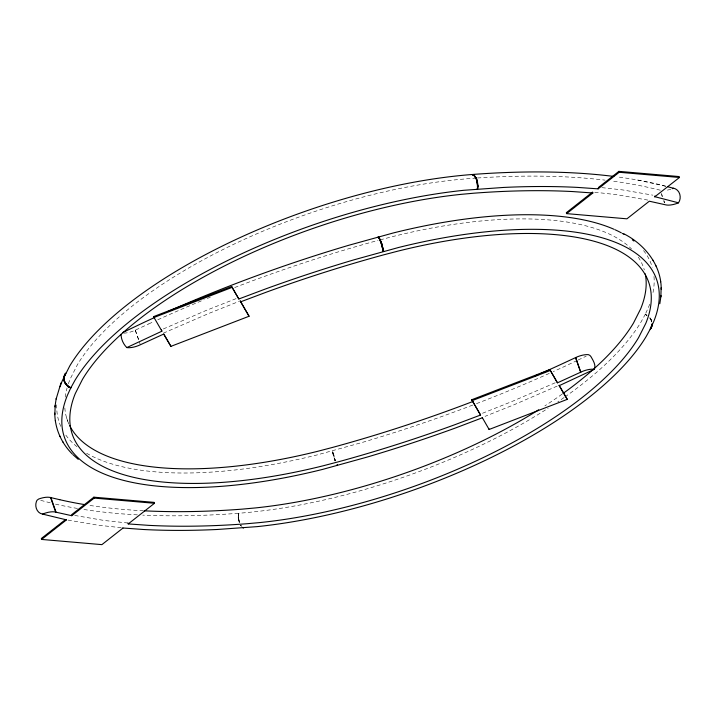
<?xml version="1.0" encoding="UTF-8"?>
<svg xmlns="http://www.w3.org/2000/svg" width="716" height="716" viewBox="0 0 716 716"><rect width="100%" height="100%" fill="white"/><g stroke="black" fill="none" stroke-linecap="round" stroke-linejoin="round"><path stroke-width="0.54" stroke-dasharray="3.58 2.69" d="M239.189 522.134L238.392 517.919L238.58 513.265L238.151 516.845L239.359 522.626L238.177 517.382L238.759 513.256L238.213 517.937L239.538 522.608L238.562 517.91L238.759 513.256A302.25 118.588 -19.3 0 0 548.17 408.201M335.052 460.943L332.913 453.819L332.331 450.946L334.22 458.535L335.455 460.835L332.725 450.838M646.969 315.505L646.101 314.754M649.895 317.815L652.061 322.397M651.506 320.473L651.068 319.56L651.855 322.119L650.808 319.103L651.014 319.64M651.193 320.213L651.739 321.636M564.987 396.897A302.25 118.588 -19.3 0 0 641.133 321.824L645.143 314.557L646.011 314.959L645.25 314.36L648.517 307.227A302.25 118.588 -19.3 0 0 649.716 304.13M645.143 314.557L647.013 315.398L645.25 314.36M660.304 190.205L651.104 188.04A587.424 230.471 -19.3 0 0 611.41 180.942M123.707 333.137A12.593 4.94 -19.3 0 0 135.234 330.174L148.695 323.936M577.168 360.47L565.148 366.18A596.142 233.89 -19.3 0 1 553.253 371.613M578.17 359.996L586.18 356.183M163.32 328.966L206.557 310.27L238.303 297.758M163.329 333.173L209.018 313.357L239.287 301.302M555.177 382.791L511.457 401.73L481.179 413.785M557.146 386.121L513.909 404.817L485.018 416.363M380.098 239.878L392.457 236.638A293.864 115.294 -19.3 0 1 631.521 248.962M240.791 525.544L241.462 526.17L240.379 525.204L241.462 526.17M127.913 523.011L104.259 520.487L74.571 515.422M121.192 527.692L97.868 525.168L67.599 520.022M601.87 187.628L622.598 189.919L652.903 195.173M594.727 192.228L616.207 194.609L648.991 200.292M637.705 180.047L665.558 186.187M665.862 186.285L657.261 184.048A596.115 233.881 -19.3 0 0 617.013 176.843M40.723 500.359L51.48 503.151M650.755 319.193L649.842 317.895L650.96 319.757M661.396 193.329L662.497 196.453M663.956 200.623L664.681 202.7M661.503 194.528L662.237 196.614M663.696 200.775L664.421 202.861M135.369 330.264L139.378 341.72M135.234 330.174L140.345 344.754M66.579 417.822L68.772 424.069M476.346 178.069A587.424 230.471 -19.3 0 0 468.765 178.615L455.645 179.805A293.864 115.294 -19.3 0 0 77.391 364.748L70.213 378.934A293.864 115.294 -19.3 0 0 67.698 385.906M477.42 177.998A587.424 230.471 -19.3 0 1 605.083 180.146M670.838 189.194A12.593 4.94 -19.3 0 1 666.372 190.286M86.609 453.264A302.25 118.588 -19.3 0 0 317.689 454.776L362.054 442.497A596.142 233.89 -19.3 0 0 474.798 404.289M76.988 446.712A302.25 118.588 -19.3 0 1 65.424 434.576M60.771 426.36A302.25 118.588 -19.3 0 1 56.752 404.817M68.655 423.496A293.864 115.294 -19.3 0 1 64.825 407.807M65.201 397.138A293.864 115.294 -19.3 0 1 67.116 387.866M549.262 373.403A596.142 233.89 -19.3 0 1 475.836 403.887M148.695 323.936A587.424 230.471 -19.3 0 1 153.752 321.609M157.806 319.766A587.424 230.471 -19.3 0 1 204.23 299.691M207.255 298.456A587.424 230.471 -19.3 0 1 210.289 297.212M234.705 287.546A587.424 230.471 -19.3 0 1 378.039 240.406M638.305 257.134A293.864 115.294 -19.3 0 1 644.311 269.932M564.074 397.541A302.25 118.588 -19.3 0 1 557.88 401.801M562.105 394.131A293.864 115.294 -19.3 0 1 544.867 405.865M653.977 276.465A302.25 118.588 -19.3 0 1 652.473 295.037M643.532 250.591A302.25 118.588 -19.3 0 1 652.249 267.229M238.401 513.283A596.115 233.881 -19.3 0 1 142.744 515.135M137.382 514.867A596.115 233.881 -19.3 0 1 82.85 509.327M77.453 508.45A596.115 233.881 -19.3 0 1 54.684 503.957M143.451 510.777A587.424 230.471 -19.3 0 1 87.531 505.075M334.909 459.949L335.249 460.88L332.528 450.892L334.909 459.949"/><path stroke-width="1.07" d="M652.088 324.062L651.927 325.834L652.204 323.847M65.747 373.206C61.495 378.093 65.281 385.826 70.857 387.777L74.867 380.509A302.25 118.588 -19.3 0 1 463.923 190.286L503.527 187.449A596.195 233.908 -19.3 0 1 577.508 187.404L598.128 188.854L619.206 172.279L679.484 177.47L679.171 176.566L618.884 171.366L598.549 187.404L598.128 188.854M54.846 414.591L55.159 405.444M660.841 296.889L661.154 287.743M54.792 413.588L54.81 413.096M55.025 406.93L55.043 406.428M660.957 295.905L660.975 295.404M661.19 289.237L661.208 288.745M477.026 181.721C477.035 178.436 473.652 174.194 472.139 174.498C475.12 175.483 476.668 179.403 477.026 181.721L477.823 187.118L477.599 182.768L476.274 178.338L474.377 175.563L472.139 174.498A302.25 118.588 -19.3 0 0 69.765 365.93L62.382 380.536A302.25 118.588 -19.3 0 0 60.117 386.694M476.901 181.202L476.274 178.338L474.538 176.145L476.059 177.917L477.268 181.184L477.456 187.136M378.164 236.915L379.337 237.81L381.288 242.321L383.669 251.388L381.619 243.297L378.567 236.808L381.386 243.914L383.275 251.495M477.599 189.06L477.84 186.581M477.733 188.174L477.241 189.078L477.858 186.035L477.411 182.777M482.271 417.822L455.922 427.828A596.195 233.908 -19.3 0 1 367.156 457.077L322.791 469.356A302.25 118.588 -19.3 0 1 67.483 395.107L70.794 387.875L67.671 385.969L70.75 387.974C65.299 385.906 61.442 378.728 65.693 373.305M64.565 375.077L63.858 378.388L64.503 381.861L63.858 377.538L65.478 373.564L64.673 374.835M56.117 399.063L61.003 382.89M55.087 405.936L56.188 398.579M659.812 303.754L660.913 296.397M477.483 188.702L477.545 188.183M121.067 334.265C121.058 339.133 123.349 344.181 126.821 347.573L127.609 347.681A12.593 4.94 -19.3 0 0 140.345 344.754L163.642 334.086L170.918 346.356L249.061 316.248L240.218 300.962L249.061 316.248M654.952 195.942L654.8 196.47M654.737 196.676L678.5 202.816C681.525 198.538 680.477 191.467 675.627 188.979A10.382 9.227 -52.4 0 0 674.221 188.433L668.019 186.84M337.496 465.051L337.433 465.525L336.959 464.97M64.028 376.876L64.154 380.903M477.366 188.192L477.599 187.664M122.678 527.987L143.594 529.509A596.195 233.908 -19.3 0 0 217.583 529.464L257.178 526.627A302.25 118.588 -19.3 0 0 646.235 336.404L651.855 326.192L650.253 329.136M70.857 387.777L68.038 386.407L65.89 383.928L66.812 385.333L64.816 382.138L65.469 383.687M67.671 385.969L66.937 385.145L67.215 385.709M650.307 329.029L653.618 321.797A302.25 118.588 -19.3 0 0 398.311 247.557L353.946 259.836A596.195 233.908 -19.3 0 0 265.189 289.085L238.822 298.993L231.653 286.525L153.519 316.642L153.833 317.546L231.975 287.438M64.476 375.265L64.717 374.745M651.22 327.704C653.082 324.08 649.502 330.649 650.987 328.107M65.774 384.116L64.753 382.228M652.187 324.33L650.558 328.68M337.093 465.158L337.343 465.454M482.217 417.464L489.126 429.475L567.269 399.358L559.178 385.691L594.289 369.331C596.321 365.097 592.938 360.202 590.888 356.532A9.863 4.591 57.3 0 0 589.805 355.36L588.391 354.653A12.593 4.94 -19.3 0 0 575.655 357.579L562.203 363.826A587.424 230.471 -19.3 0 1 540.84 373.475M66.382 519.852L65.478 519.592L41.295 538.53L41.617 539.434L66.49 519.87L42.602 514.097C37.098 513.274 34.592 506.651 36.328 501.809A10.382 9.263 -52.9 0 1 37.017 500.287L38.557 499.079A12.593 4.94 -19.3 0 1 50.585 497.548L59.786 499.714M93.868 497.181L71.475 514.795L71.788 515.708L94.181 498.094L154.468 503.285L154.155 502.372L93.868 497.181L94.181 498.094M122.973 528.059L101.905 544.634L41.617 539.434M127.913 523.011L128.227 523.924L154.468 503.285M566.633 213.628L592.875 192.989L592.553 192.076L566.311 212.715L566.633 213.628L626.921 218.819L649.314 201.205L665.415 204.785A12.593 4.94 -19.3 0 0 677.443 203.255L678.5 202.816M654.666 196.891L679.484 177.47M42.602 514.097L43.667 513.658A12.593 4.94 -19.3 0 1 55.696 512.128L71.788 515.708M122.713 332.528L145.742 321.574A596.142 233.89 -19.3 0 1 154.656 317.492M126.821 347.573L161.923 331.186L161.351 329.852M594.289 369.331L593.492 369.232A12.593 4.94 -19.3 0 0 580.765 372.159L557.46 382.827L549.861 369.644L471.728 399.752L480.57 415.038L454.579 424.812A587.013 230.31 -19.3 0 1 337.961 461.918L323.543 465.695A293.864 115.294 -19.3 0 1 75.314 393.514L82.501 379.319A293.864 115.294 -19.3 0 1 460.755 194.385L473.867 193.195A587.013 230.31 -19.3 0 1 572.54 191.557L592.875 192.989M672.333 188.675L673.398 188.236M472.041 400.665L550.183 370.548M240.531 301.866L266.522 292.101A587.013 230.31 -19.3 0 1 383.141 254.985L397.568 251.218A293.864 115.294 -19.3 0 1 645.787 323.399L638.609 337.585A293.864 115.294 -19.3 0 1 260.356 522.528L247.235 523.709A587.013 230.31 -19.3 0 1 148.561 525.347L128.227 523.924M243.082 527.531L242.447 527.406L243.512 527.853M473.652 175.134C475.889 176.771 471.96 174.006 472.802 174.65M474.717 176.136L474.457 175.85M243.297 527.808L242.912 527.549M623.887 233.828C644.337 244.147 661.011 264.562 661.199 288.235M73.032 454.732L78.277 459.386M72.325 454.034C61.701 443.571 55.114 429.063 54.801 414.099M549.861 369.644L557.46 382.827M471.728 399.752L480.57 415.038M153.519 316.642L161.87 331.06M163.883 334.121L170.918 346.356M231.653 286.525L238.822 298.993M653.055 260.239L653.287 260.687M655.999 265.86L656.232 266.316M59.768 436.017L60.001 436.474M62.713 441.647L62.945 442.094M618.884 171.366L619.206 172.279M575.655 357.579L580.765 372.159M575.53 357.49L580.631 372.069M567.269 399.358L559.115 385.235L559.178 385.691M488.813 428.562L489.126 429.475M50.845 497.387L55.946 511.967M50.585 497.548L55.696 512.128M64.368 381.297L64.503 381.861M477.214 181.712L477.133 182.249M477.321 182.249L477.429 184.415M660.591 281.307L660.635 281.809M55.365 420.525L55.409 421.026M477.644 184.952L477.67 186.053M472.497 174.471A596.115 233.881 -19.3 0 1 613.809 176.431M69.515 425.322A293.864 115.294 -19.3 0 0 318.432 451.116L332.859 447.339A587.424 230.471 -19.3 0 0 473.124 401.39M538.781 374.379A587.424 230.471 -19.3 0 1 534.673 376.186M168.636 311.236A596.142 233.89 -19.3 0 1 348.844 245.257L393.209 232.977A302.25 118.588 -19.3 0 1 614.015 229.29M562.982 393.514A293.864 115.294 -19.3 0 0 633.508 323.014L640.677 308.82A293.864 115.294 -19.3 0 0 645.268 273.861M538.709 409.785A293.864 115.294 -19.3 0 1 255.245 507.948L242.133 509.139A587.424 230.471 -19.3 0 1 144.551 510.83M614.972 229.72A302.25 118.588 -19.3 0 1 621.354 232.852M622.347 233.389A302.25 118.588 -19.3 0 1 624.28 234.49M632.291 239.788A302.25 118.588 -19.3 0 1 633.911 241.041M84.336 504.556A587.424 230.471 -19.3 0 1 59.804 499.705M380.411 240.576L383.472 251.441L381.458 242.805L378.37 236.862L380.411 240.576M64.709 382.326L64.547 381.762L64.709 382.326"/></g></svg>
